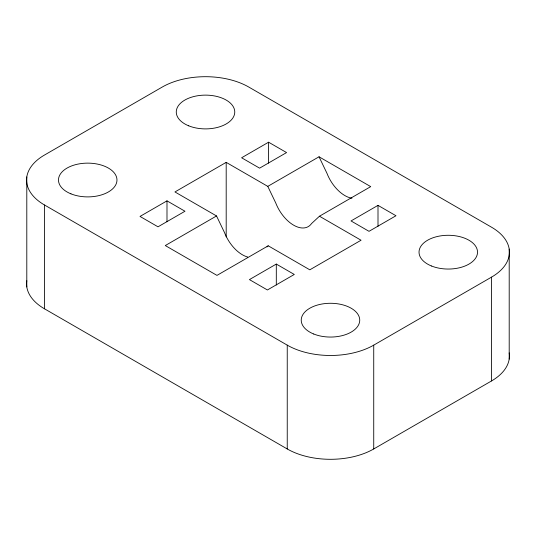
<?xml version="1.0" encoding="UTF-8"?>
<svg xmlns="http://www.w3.org/2000/svg" width="536" height="536" viewBox="0 0 536 536"><rect width="100%" height="100%" fill="white"/><g stroke="black" fill="none" stroke-linecap="round" stroke-linejoin="round"><path stroke-width="0.8" d="M266.995 246.935L268.221 245.803L309.808 269.816L361.056 240.229L319.469 216.216L311.537 223.572A29.245 16.884 60 0 1 275.718 202.896L267.779 186.374L226.192 162.361L174.944 191.948L216.531 215.961L224.463 232.483A29.245 16.884 60 0 0 247.726 257.039M166.991 200.859L140.017 216.43L157.999 226.815L184.974 211.238L166.991 200.859L166.991 221.79M268.59 142.201L241.615 157.772L259.598 168.157L286.572 152.579L268.59 142.201L268.59 163.132M216.531 215.961L165.282 245.555L216.966 275.39L268.221 245.803M267.779 186.374L319.034 156.787L370.718 186.629L319.469 216.216M276.308 264.074L249.428 279.598L267.41 289.976L294.291 274.459L276.308 264.074L276.308 285.011M378.001 205.368L351.026 220.939L369.009 231.324L395.983 215.747L378.001 205.368L378.001 226.299M44.481 204.98L287.242 345.137A61.158 35.309 0 0 0 373.733 345.137L491.519 277.132A61.158 35.309 0 0 0 491.519 227.197L248.758 87.04A61.158 35.309 0 0 0 162.267 87.04L44.481 155.045A61.158 35.309 0 0 0 44.481 204.98L44.481 308.803L287.242 448.96A61.158 35.309 0 0 0 373.733 448.96L491.519 380.955A61.158 35.309 0 0 0 509.2 352.909M319.034 156.787L326.967 173.309A29.245 16.884 60 0 0 351.944 198.226M509.2 249.086L509.2 359.066M491.519 277.132L491.519 380.955M373.733 345.137L373.733 448.96M287.242 345.137L287.242 448.96M226.192 162.361L226.192 236.879M26.8 176.934L26.8 286.914M44.481 308.803A61.158 35.309 0 0 1 26.8 280.757M431.5 265.997A29.245 16.884 0 0 0 477.409 253.635A29.245 16.884 0 0 0 435.915 236.865A29.245 16.884 0 0 0 431.5 265.997M313.714 334.002A29.245 16.884 0 0 0 359.623 321.64A29.245 16.884 0 0 0 318.129 304.863A29.245 16.884 0 0 0 313.714 334.002M70.953 193.844A29.245 16.884 0 0 0 116.861 181.483A29.245 16.884 0 0 0 75.368 164.713A29.245 16.884 0 0 0 70.953 193.844M188.739 125.839A29.245 16.884 0 0 0 234.647 113.485A29.245 16.884 0 0 0 193.154 96.708A29.245 16.884 0 0 0 188.739 125.839"/></g></svg>
